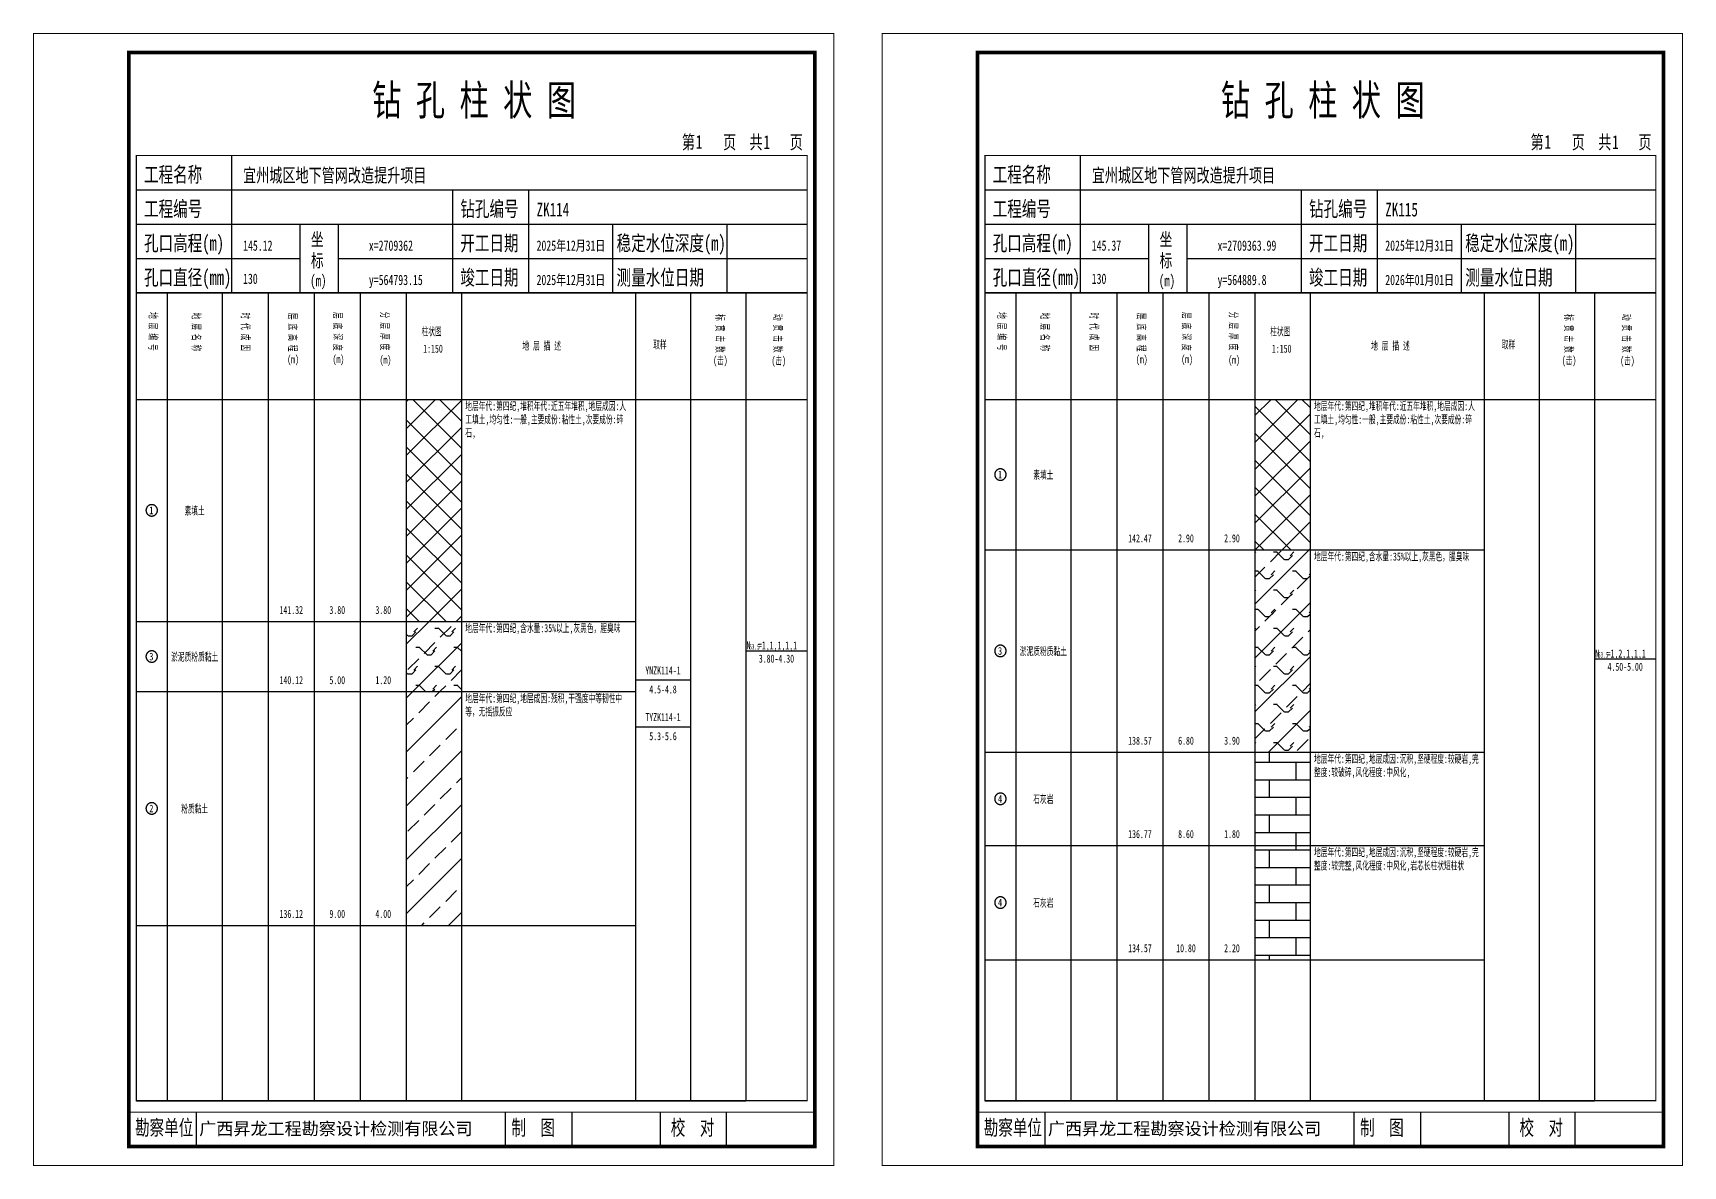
# Model space of a CAD drawing. Header units: millimetres. Extents: x 0 to 2711117, y 0 to 567555.
# Drawn here: x 30062.6 to 30495.5, y -0.1 to 297.1 of the extents above; entities that cross this region are included whole.
import ezdxf
from ezdxf.enums import TextEntityAlignment as Align

# ---------------------------------------------------------------- set-up
doc = ezdxf.new("R2010")
doc.units = ezdxf.units.MM
doc.layers.add('GICAD_POU_TEXTS', color=7, linetype='Continuous')
doc.layers.add('勘察点图例', color=7, linetype='Continuous')
doc.styles.add('HEAD_FONT', font='simfang.ttf', dxfattribs={"width": 0.6})
doc.styles.add('HEAD_FONT2', font='simfang.ttf', dxfattribs={"width": 0.6})
doc.styles.add('HT', font='simhei.ttf')
doc.styles.add('LZ_FONT', font='simfang.ttf', dxfattribs={"width": 0.7, "height": 8})
doc.styles.add('成果图图块', font='simfang.ttf', dxfattribs={"height": 2.5})
doc.styles.add('成果图表体', font='simfang.ttf', dxfattribs={"width": 0.6, "height": 2.1})
pattern_1 = [(45, (0, 0), (-3.5355339, 3.5355339), []), (135, (0, 0), (-3.5355339, -3.5355339), [])]
pattern_2 = [(45, (0, 0), (-7.0710678, 7.0710678), []), (45, (7.071, 0), (-7.0710678, 7.0710678), [4, -2]), (45, (-3, 0), (-4.999245, 4.999245), [1.41, -5.66]), (0, (-2, 1), (5, 5), [1, -9]), (315, (-1, 1), (9.999979, -2.12e-05), [2.828428, -4.24264]), (0, (1, -1), (5, 5), [1, -9]), (45, (2, -1), (-5.0000001, 5.0000001), [1.414214, -5.656854])]
pattern_3 = [(0, (0, 0), (0, 4.6), []), (90, (0, 0), (-7, 4.6), [4.6, -4.6])]

# ---------------------------------------------------------------- blocks, each defined once
blk = doc.blocks.new('ZK114')
for p, q in [((52, 229), (52, 265)), ((27, 256), (203, 256)), ((110, 229), (110, 256)), ((130, 229), (130, 256)), ((27, 247), (203, 247)), ((70, 229), (70, 247)), ((80, 229), (80, 247)), ((152, 229), (152, 247)), ((182, 229), (182, 247)), ((27, 238), (70, 238)), ((80, 238), (203, 238)), ((27, 229), (35.05, 229)), ((35.05, 229), (35.05, 17)), ((35.05, 229), (49.53, 229)), ((49.53, 229), (49.53, 17)), ((49.53, 229), (61.6, 229)), ((61.6, 229), (61.6, 17)), ((61.6, 229), (73.68, 229)), ((73.68, 229), (73.68, 17)), ((73.68, 229), (85.75, 229)), ((85.75, 229), (85.75, 17)), ((85.75, 229), (97.82, 229)), ((97.82, 229), (97.82, 17)), ((97.82, 229), (112.3, 229)), ((112.3, 229), (112.3, 17)), ((112.3, 229), (157.93, 229)), ((157.93, 229), (157.93, 17)), ((157.93, 229), (172.42, 229)), ((172.42, 229), (172.42, 17)), ((172.42, 229), (186.9, 229)), ((186.9, 229), (186.9, 17)), ((186.9, 229), (203, 229)), ((27, 201), (203, 201)), ((27, 17), (35.05, 17)), ((35.05, 17), (49.53, 17)), ((42.74, 4.95), (42.74, 13.95)), ((42.74, 4.95), (42.74, 13.95)), ((49.53, 17), (61.6, 17)), ((61.6, 17), (73.68, 17)), ((73.68, 17), (85.75, 17)), ((85.75, 17), (97.82, 17)), ((97.82, 17), (112.3, 17)), ((112.3, 17), (157.93, 17)), ((123.83, 4.95), (123.83, 13.95)), ((141.38, 4.95), (141.38, 13.95)), ((157.93, 17), (172.42, 17)), ((164.48, 4.95), (164.48, 13.95)), ((172.42, 17), (186.9, 17)), ((181.84, 4.95), (181.84, 13.95)), ((181.84, 4.95), (181.84, 13.95))]:
    blk.add_line(p, q)
for points, const_width in [([(0, 0), (210, 0), (210, 297), (0, 297)], 0.25), ([(25, 5), (205, 5), (205, 292), (25, 292)], 1), ([(27, 265), (203, 265), (203, 17), (27, 17)], 0.3)]:
    blk.add_lwpolyline(points, close=True, dxfattribs=dict(const_width=const_width))
at = {"const_width": 0.3}
for points in [[(27, 229), (203, 229)], [(25, 14), (205, 14)]]:
    blk.add_lwpolyline(points, dxfattribs=at)
at = {"style": 'LZ_FONT', "width": 0.7}
for s, height, p in [('钻 孔 柱 状 图', 8, (88.9, 275.54)), ('第', 3.6, (170.12, 266.7)), ('1', 3.6, (173.78, 266.75)), ('页', 3.6, (180.96, 266.7)), ('共', 3.6, (187.88, 266.7)), ('1', 3.6, (191.54, 266.7)), ('页', 3.6, (198.44, 266.7)), ('工程名称', 4, (29, 258)), ('宜州城区地下管网改造提升项目', 3.6, (55, 258)), ('工程编号', 4, (29, 249)), ('钻孔编号', 4, (112, 249)), ('ZK114', 3.6, (132, 249)), ('孔口高程(m)', 4, (29, 240)), ('145.12', 2.7, (55, 240)), ('坐', 3.5, (72.79, 241.24)), ('x=2709362', 2.7, (88, 240)), ('开工日期', 4, (112, 240)), ('2025年12月31日', 2.7, (132, 240)), ('稳定水位深度(m)', 4, (153, 240)), ('标', 3.5, (72.79, 235.7)), ('孔口直径(mm)', 4, (29, 231)), ('130', 2.7, (54.98, 231.31)), ('(m) ', 3, (72.59, 230.65)), ('竣工日期', 4, (112, 231)), ('2025年12月31日', 2.7, (132, 231)), ('测量水位日期', 4, (153, 231)), ('y=564793.15', 2.7, (88, 231)), ('勘察单位', 4, (26.65, 7.95)), ('制  图', 4, (125.4, 7.95)), ('校  对', 4, (167.22, 7.95))]:
    blk.add_text(s, height=height, dxfattribs=at).set_placement(p)
at = {"style": 'HT'}
blk.add_text('广西昇龙工程勘察设计检测有限公司', height=3.2865, dxfattribs=at).set_placement((43.48, 8.02))
at = {"char_height": 2.1, "width": 22.806, "attachment_point": 1, "rotation": 270, "style": 'HEAD_FONT'}
for s, insert in [('地 层 编 号', (32.46, 223.92)), ('地 层 名 称', (43.79, 223.76)), ('时 代 成 因', (56.67, 223.83)), ('层 底 高 程', (69.07, 223.71)), ('层 底 深 度', (80.9, 223.91)), ('分 层 厚 度', (93.26, 224.01)), ('标 贯 击 数', (181.21, 223.37)), ('动 贯 击 数', (196.38, 223.43))]:
    blk.add_mtext(s, dxfattribs=dict(at, insert=insert))
at = {"char_height": 2.1, "attachment_point": 1}
for s, insert, width, style in [('柱状图', (101.82, 219.87), 7.855, 'HEAD_FONT2'), ('取样', (162.58, 216.44), 7.855, 'HEAD_FONT2'), ('(m)', (66.58, 212.56), 4.7944, 'HEAD_FONT'), ('(m)', (78.47, 212.61), 4.7944, 'HEAD_FONT'), ('(m)', (90.81, 212.43), 4.7944, 'HEAD_FONT'), ('1:150', (102.26, 215.36), 6.9223, 'HEAD_FONT2'), ('地 层 描 述', (128.29, 216.11), 22.0781, 'HEAD_FONT2'), ('(击)', (178.33, 212.31), 7.855, 'HEAD_FONT2'), ('(击)', (193.64, 212.22), 7.855, 'HEAD_FONT2')]:
    blk.add_mtext(s, dxfattribs=dict(at, insert=insert, width=width, style=style))
blk = doc.blocks.new('ZK114_0')
at = {"color": 7}
blk.add_polyline3d([(-1.5, 0.02, 0), (-1.5, -0.06, 0), (-1.49, -0.13, 0), (-1.48, -0.2, 0), (-1.47, -0.28, 0), (-1.46, -0.35, 0), (-1.44, -0.42, 0), (-1.41, -0.49, 0), (-1.39, -0.56, 0), (-1.36, -0.63, 0), (-1.32, -0.69, 0), (-1.29, -0.76, 0), (-1.25, -0.82, 0), (-1.2, -0.88, 0), (-1.16, -0.94, 0), (-1.11, -0.99, 0), (-1.06, -1.04, 0), (-1.01, -1.1, 0), (-0.95, -1.14, 0), (-0.89, -1.19, 0), (-0.83, -1.23, 0), (-0.77, -1.27, 0), (-0.71, -1.31, 0), (-0.64, -1.34, 0), (-0.57, -1.37, 0), (-0.51, -1.4, 0), (-0.44, -1.42, 0), (-0.36, -1.44, 0), (-0.29, -1.46, 0), (-0.22, -1.47, 0), (-0.15, -1.48, 0), (-0.07, -1.48, 0), (0, -1.48, 0), (0.07, -1.48, 0), (0.15, -1.48, 0), (0.22, -1.47, 0), (0.29, -1.46, 0), (0.36, -1.44, 0), (0.44, -1.42, 0), (0.51, -1.4, 0), (0.57, -1.37, 0), (0.64, -1.34, 0), (0.71, -1.31, 0), (0.77, -1.27, 0), (0.83, -1.23, 0), (0.89, -1.19, 0), (0.95, -1.14, 0), (1.01, -1.1, 0), (1.06, -1.04, 0), (1.11, -0.99, 0), (1.16, -0.94, 0), (1.2, -0.88, 0), (1.25, -0.82, 0), (1.29, -0.76, 0), (1.32, -0.69, 0), (1.36, -0.63, 0), (1.39, -0.56, 0), (1.41, -0.49, 0), (1.44, -0.42, 0), (1.46, -0.35, 0), (1.47, -0.28, 0), (1.48, -0.2, 0), (1.49, -0.13, 0), (1.5, -0.06, 0), (1.5, 0.02, 0), (1.5, 0.09, 0), (1.49, 0.16, 0), (1.48, 0.24, 0), (1.47, 0.31, 0), (1.46, 0.38, 0), (1.44, 0.45, 0), (1.41, 0.52, 0), (1.39, 0.59, 0), (1.36, 0.66, 0), (1.32, 0.72, 0), (1.29, 0.79, 0), (1.25, 0.85, 0), (1.2, 0.91, 0), (1.16, 0.97, 0), (1.11, 1.02, 0), (1.06, 1.08, 0), (1.01, 1.13, 0), (0.95, 1.18, 0), (0.89, 1.22, 0), (0.83, 1.26, 0), (0.77, 1.3, 0), (0.71, 1.34, 0), (0.64, 1.37, 0), (0.57, 1.4, 0), (0.51, 1.43, 0), (0.44, 1.45, 0), (0.36, 1.47, 0), (0.29, 1.49, 0), (0.22, 1.5, 0), (0.15, 1.51, 0), (0.07, 1.51, 0), (0, 1.52, 0), (-0.07, 1.51, 0), (-0.15, 1.51, 0), (-0.22, 1.5, 0), (-0.29, 1.49, 0), (-0.36, 1.47, 0), (-0.44, 1.45, 0), (-0.51, 1.43, 0), (-0.57, 1.4, 0), (-0.64, 1.37, 0), (-0.71, 1.34, 0), (-0.77, 1.3, 0), (-0.83, 1.26, 0), (-0.89, 1.22, 0), (-0.95, 1.18, 0), (-1.01, 1.13, 0), (-1.06, 1.08, 0), (-1.11, 1.02, 0), (-1.16, 0.97, 0), (-1.2, 0.91, 0), (-1.25, 0.85, 0), (-1.29, 0.79, 0), (-1.32, 0.72, 0), (-1.36, 0.66, 0), (-1.39, 0.59, 0), (-1.41, 0.52, 0), (-1.44, 0.45, 0), (-1.46, 0.38, 0), (-1.47, 0.31, 0), (-1.48, 0.24, 0), (-1.49, 0.16, 0), (-1.5, 0.09, 0), (-1.5, 0.02, 0)], dxfattribs=at)
at = {"layer": 'GICAD_POU_TEXTS', "color": 7, "style": '成果图图块', "width": 0.7}
blk.add_text('1', height=2, dxfattribs=at).set_placement((-0.09, -0.99), align=Align.CENTER)
blk = doc.blocks.new('ZK114_1')
at = {"color": 7}
blk.add_polyline3d([(-1.5, 0.02, 0), (-1.5, -0.06, 0), (-1.49, -0.13, 0), (-1.48, -0.2, 0), (-1.47, -0.28, 0), (-1.46, -0.35, 0), (-1.44, -0.42, 0), (-1.41, -0.49, 0), (-1.39, -0.56, 0), (-1.36, -0.63, 0), (-1.32, -0.69, 0), (-1.29, -0.76, 0), (-1.25, -0.82, 0), (-1.2, -0.88, 0), (-1.16, -0.94, 0), (-1.11, -0.99, 0), (-1.06, -1.04, 0), (-1.01, -1.1, 0), (-0.95, -1.14, 0), (-0.89, -1.19, 0), (-0.83, -1.23, 0), (-0.77, -1.27, 0), (-0.71, -1.31, 0), (-0.64, -1.34, 0), (-0.57, -1.37, 0), (-0.51, -1.4, 0), (-0.44, -1.42, 0), (-0.36, -1.44, 0), (-0.29, -1.46, 0), (-0.22, -1.47, 0), (-0.15, -1.48, 0), (-0.07, -1.48, 0), (0, -1.48, 0), (0.07, -1.48, 0), (0.15, -1.48, 0), (0.22, -1.47, 0), (0.29, -1.46, 0), (0.36, -1.44, 0), (0.44, -1.42, 0), (0.51, -1.4, 0), (0.57, -1.37, 0), (0.64, -1.34, 0), (0.71, -1.31, 0), (0.77, -1.27, 0), (0.83, -1.23, 0), (0.89, -1.19, 0), (0.95, -1.14, 0), (1.01, -1.1, 0), (1.06, -1.04, 0), (1.11, -0.99, 0), (1.16, -0.94, 0), (1.2, -0.88, 0), (1.25, -0.82, 0), (1.29, -0.76, 0), (1.32, -0.69, 0), (1.36, -0.63, 0), (1.39, -0.56, 0), (1.41, -0.49, 0), (1.44, -0.42, 0), (1.46, -0.35, 0), (1.47, -0.28, 0), (1.48, -0.2, 0), (1.49, -0.13, 0), (1.5, -0.06, 0), (1.5, 0.02, 0), (1.5, 0.09, 0), (1.49, 0.16, 0), (1.48, 0.24, 0), (1.47, 0.31, 0), (1.46, 0.38, 0), (1.44, 0.45, 0), (1.41, 0.52, 0), (1.39, 0.59, 0), (1.36, 0.66, 0), (1.32, 0.72, 0), (1.29, 0.79, 0), (1.25, 0.85, 0), (1.2, 0.91, 0), (1.16, 0.97, 0), (1.11, 1.02, 0), (1.06, 1.08, 0), (1.01, 1.13, 0), (0.95, 1.18, 0), (0.89, 1.22, 0), (0.83, 1.26, 0), (0.77, 1.3, 0), (0.71, 1.34, 0), (0.64, 1.37, 0), (0.57, 1.4, 0), (0.51, 1.43, 0), (0.44, 1.45, 0), (0.36, 1.47, 0), (0.29, 1.49, 0), (0.22, 1.5, 0), (0.15, 1.51, 0), (0.07, 1.51, 0), (0, 1.52, 0), (-0.07, 1.51, 0), (-0.15, 1.51, 0), (-0.22, 1.5, 0), (-0.29, 1.49, 0), (-0.36, 1.47, 0), (-0.44, 1.45, 0), (-0.51, 1.43, 0), (-0.57, 1.4, 0), (-0.64, 1.37, 0), (-0.71, 1.34, 0), (-0.77, 1.3, 0), (-0.83, 1.26, 0), (-0.89, 1.22, 0), (-0.95, 1.18, 0), (-1.01, 1.13, 0), (-1.06, 1.08, 0), (-1.11, 1.02, 0), (-1.16, 0.97, 0), (-1.2, 0.91, 0), (-1.25, 0.85, 0), (-1.29, 0.79, 0), (-1.32, 0.72, 0), (-1.36, 0.66, 0), (-1.39, 0.59, 0), (-1.41, 0.52, 0), (-1.44, 0.45, 0), (-1.46, 0.38, 0), (-1.47, 0.31, 0), (-1.48, 0.24, 0), (-1.49, 0.16, 0), (-1.5, 0.09, 0), (-1.5, 0.02, 0)], dxfattribs=at)
at = {"layer": 'GICAD_POU_TEXTS', "color": 7, "style": '成果图图块', "width": 0.7}
blk.add_text('3', height=2, dxfattribs=at).set_placement((-0.09, -0.99), align=Align.CENTER)
blk = doc.blocks.new('ZK114_2')
at = {"color": 7}
blk.add_polyline3d([(-1.5, 0.02, 0), (-1.5, -0.06, 0), (-1.49, -0.13, 0), (-1.48, -0.2, 0), (-1.47, -0.28, 0), (-1.46, -0.35, 0), (-1.44, -0.42, 0), (-1.41, -0.49, 0), (-1.39, -0.56, 0), (-1.36, -0.63, 0), (-1.32, -0.69, 0), (-1.29, -0.76, 0), (-1.25, -0.82, 0), (-1.2, -0.88, 0), (-1.16, -0.94, 0), (-1.11, -0.99, 0), (-1.06, -1.04, 0), (-1.01, -1.1, 0), (-0.95, -1.14, 0), (-0.89, -1.19, 0), (-0.83, -1.23, 0), (-0.77, -1.27, 0), (-0.71, -1.31, 0), (-0.64, -1.34, 0), (-0.57, -1.37, 0), (-0.51, -1.4, 0), (-0.44, -1.42, 0), (-0.36, -1.44, 0), (-0.29, -1.46, 0), (-0.22, -1.47, 0), (-0.15, -1.48, 0), (-0.07, -1.48, 0), (0, -1.48, 0), (0.07, -1.48, 0), (0.15, -1.48, 0), (0.22, -1.47, 0), (0.29, -1.46, 0), (0.36, -1.44, 0), (0.44, -1.42, 0), (0.51, -1.4, 0), (0.57, -1.37, 0), (0.64, -1.34, 0), (0.71, -1.31, 0), (0.77, -1.27, 0), (0.83, -1.23, 0), (0.89, -1.19, 0), (0.95, -1.14, 0), (1.01, -1.1, 0), (1.06, -1.04, 0), (1.11, -0.99, 0), (1.16, -0.94, 0), (1.2, -0.88, 0), (1.25, -0.82, 0), (1.29, -0.76, 0), (1.32, -0.69, 0), (1.36, -0.63, 0), (1.39, -0.56, 0), (1.41, -0.49, 0), (1.44, -0.42, 0), (1.46, -0.35, 0), (1.47, -0.28, 0), (1.48, -0.2, 0), (1.49, -0.13, 0), (1.5, -0.06, 0), (1.5, 0.02, 0), (1.5, 0.09, 0), (1.49, 0.16, 0), (1.48, 0.24, 0), (1.47, 0.31, 0), (1.46, 0.38, 0), (1.44, 0.45, 0), (1.41, 0.52, 0), (1.39, 0.59, 0), (1.36, 0.66, 0), (1.32, 0.72, 0), (1.29, 0.79, 0), (1.25, 0.85, 0), (1.2, 0.91, 0), (1.16, 0.97, 0), (1.11, 1.02, 0), (1.06, 1.08, 0), (1.01, 1.13, 0), (0.95, 1.18, 0), (0.89, 1.22, 0), (0.83, 1.26, 0), (0.77, 1.3, 0), (0.71, 1.34, 0), (0.64, 1.37, 0), (0.57, 1.4, 0), (0.51, 1.43, 0), (0.44, 1.45, 0), (0.36, 1.47, 0), (0.29, 1.49, 0), (0.22, 1.5, 0), (0.15, 1.51, 0), (0.07, 1.51, 0), (0, 1.52, 0), (-0.07, 1.51, 0), (-0.15, 1.51, 0), (-0.22, 1.5, 0), (-0.29, 1.49, 0), (-0.36, 1.47, 0), (-0.44, 1.45, 0), (-0.51, 1.43, 0), (-0.57, 1.4, 0), (-0.64, 1.37, 0), (-0.71, 1.34, 0), (-0.77, 1.3, 0), (-0.83, 1.26, 0), (-0.89, 1.22, 0), (-0.95, 1.18, 0), (-1.01, 1.13, 0), (-1.06, 1.08, 0), (-1.11, 1.02, 0), (-1.16, 0.97, 0), (-1.2, 0.91, 0), (-1.25, 0.85, 0), (-1.29, 0.79, 0), (-1.32, 0.72, 0), (-1.36, 0.66, 0), (-1.39, 0.59, 0), (-1.41, 0.52, 0), (-1.44, 0.45, 0), (-1.46, 0.38, 0), (-1.47, 0.31, 0), (-1.48, 0.24, 0), (-1.49, 0.16, 0), (-1.5, 0.09, 0), (-1.5, 0.02, 0)], dxfattribs=at)
at = {"layer": 'GICAD_POU_TEXTS', "color": 7, "style": '成果图图块', "width": 0.7}
blk.add_text('2', height=2, dxfattribs=at).set_placement((-0.09, -0.99), align=Align.CENTER)
blk = doc.blocks.new('ZK115')
for p, q in [((52, 229), (52, 265)), ((27, 256), (203, 256)), ((110, 229), (110, 256)), ((130, 229), (130, 256)), ((27, 247), (203, 247)), ((70, 229), (70, 247)), ((80, 229), (80, 247)), ((152, 229), (152, 247)), ((182, 229), (182, 247)), ((27, 238), (70, 238)), ((80, 238), (203, 238)), ((27, 229), (35.05, 229)), ((35.05, 229), (35.05, 17)), ((35.05, 229), (49.53, 229)), ((49.53, 229), (49.53, 17)), ((49.53, 229), (61.6, 229)), ((61.6, 229), (61.6, 17)), ((61.6, 229), (73.68, 229)), ((73.68, 229), (73.68, 17)), ((73.68, 229), (85.75, 229)), ((85.75, 229), (85.75, 17)), ((85.75, 229), (97.82, 229)), ((97.82, 229), (97.82, 17)), ((97.82, 229), (112.3, 229)), ((112.3, 229), (112.3, 17)), ((112.3, 229), (157.93, 229)), ((157.93, 229), (157.93, 17)), ((157.93, 229), (172.42, 229)), ((172.42, 229), (172.42, 17)), ((172.42, 229), (186.9, 229)), ((186.9, 229), (186.9, 17)), ((186.9, 229), (203, 229)), ((27, 201), (203, 201)), ((27, 17), (35.05, 17)), ((35.05, 17), (49.53, 17)), ((42.74, 4.95), (42.74, 13.95)), ((42.74, 4.95), (42.74, 13.95)), ((49.53, 17), (61.6, 17)), ((61.6, 17), (73.68, 17)), ((73.68, 17), (85.75, 17)), ((85.75, 17), (97.82, 17)), ((97.82, 17), (112.3, 17)), ((112.3, 17), (157.93, 17)), ((123.83, 4.95), (123.83, 13.95)), ((141.38, 4.95), (141.38, 13.95)), ((157.93, 17), (172.42, 17)), ((164.48, 4.95), (164.48, 13.95)), ((172.42, 17), (186.9, 17)), ((181.84, 4.95), (181.84, 13.95)), ((181.84, 4.95), (181.84, 13.95))]:
    blk.add_line(p, q)
for points, const_width in [([(0, 0), (210, 0), (210, 297), (0, 297)], 0.25), ([(25, 5), (205, 5), (205, 292), (25, 292)], 1), ([(27, 265), (203, 265), (203, 17), (27, 17)], 0.3)]:
    blk.add_lwpolyline(points, close=True, dxfattribs=dict(const_width=const_width))
at = {"const_width": 0.3}
for points in [[(27, 229), (203, 229)], [(25, 14), (205, 14)]]:
    blk.add_lwpolyline(points, dxfattribs=at)
at = {"style": 'LZ_FONT', "width": 0.7}
for s, height, p in [('钻 孔 柱 状 图', 8, (88.9, 275.54)), ('第', 3.6, (170.12, 266.7)), ('1', 3.6, (173.78, 266.75)), ('页', 3.6, (180.96, 266.7)), ('共', 3.6, (187.88, 266.7)), ('1', 3.6, (191.54, 266.7)), ('页', 3.6, (198.44, 266.7)), ('工程名称', 4, (29, 258)), ('宜州城区地下管网改造提升项目', 3.6, (55, 258)), ('工程编号', 4, (29, 249)), ('钻孔编号', 4, (112, 249)), ('ZK115', 3.6, (132, 249)), ('孔口高程(m)', 4, (29, 240)), ('145.37', 2.7, (55, 240)), ('坐', 3.5, (72.79, 241.24)), ('x=2709363.99', 2.7, (88, 240)), ('开工日期', 4, (112, 240)), ('2025年12月31日', 2.7, (132, 240)), ('稳定水位深度(m)', 4, (153, 240)), ('标', 3.5, (72.79, 235.7)), ('孔口直径(mm)', 4, (29, 231)), ('130', 2.7, (54.98, 231.31)), ('(m) ', 3, (72.59, 230.65)), ('竣工日期', 4, (112, 231)), ('2026年01月01日', 2.7, (132, 231)), ('测量水位日期', 4, (153, 231)), ('y=564889.8', 2.7, (88, 231)), ('勘察单位', 4, (26.65, 7.95)), ('制  图', 4, (125.4, 7.95)), ('校  对', 4, (167.22, 7.95))]:
    blk.add_text(s, height=height, dxfattribs=at).set_placement(p)
at = {"style": 'HT'}
blk.add_text('广西昇龙工程勘察设计检测有限公司', height=3.2865, dxfattribs=at).set_placement((43.48, 8.02))
at = {"char_height": 2.1, "width": 22.806, "attachment_point": 1, "rotation": 270, "style": 'HEAD_FONT'}
for s, insert in [('地 层 编 号', (32.46, 223.92)), ('地 层 名 称', (43.79, 223.76)), ('时 代 成 因', (56.67, 223.83)), ('层 底 高 程', (69.07, 223.71)), ('层 底 深 度', (80.9, 223.91)), ('分 层 厚 度', (93.26, 224.01)), ('标 贯 击 数', (181.21, 223.37)), ('动 贯 击 数', (196.38, 223.43))]:
    blk.add_mtext(s, dxfattribs=dict(at, insert=insert))
at = {"char_height": 2.1, "attachment_point": 1}
for s, insert, width, style in [('柱状图', (101.82, 219.87), 7.855, 'HEAD_FONT2'), ('取样', (162.58, 216.44), 7.855, 'HEAD_FONT2'), ('(m)', (66.58, 212.56), 4.7944, 'HEAD_FONT'), ('(m)', (78.47, 212.61), 4.7944, 'HEAD_FONT'), ('(m)', (90.81, 212.43), 4.7944, 'HEAD_FONT'), ('1:150', (102.26, 215.36), 6.9223, 'HEAD_FONT2'), ('地 层 描 述', (128.29, 216.11), 22.0781, 'HEAD_FONT2'), ('(击)', (178.33, 212.31), 7.855, 'HEAD_FONT2'), ('(击)', (193.64, 212.22), 7.855, 'HEAD_FONT2')]:
    blk.add_mtext(s, dxfattribs=dict(at, insert=insert, width=width, style=style))
blk = doc.blocks.new('ZK115_0')
at = {"color": 7}
blk.add_polyline3d([(-1.5, 0.02, 0), (-1.5, -0.06, 0), (-1.49, -0.13, 0), (-1.48, -0.2, 0), (-1.47, -0.28, 0), (-1.46, -0.35, 0), (-1.44, -0.42, 0), (-1.41, -0.49, 0), (-1.39, -0.56, 0), (-1.36, -0.63, 0), (-1.32, -0.69, 0), (-1.29, -0.76, 0), (-1.25, -0.82, 0), (-1.2, -0.88, 0), (-1.16, -0.94, 0), (-1.11, -0.99, 0), (-1.06, -1.04, 0), (-1.01, -1.1, 0), (-0.95, -1.14, 0), (-0.89, -1.19, 0), (-0.83, -1.23, 0), (-0.77, -1.27, 0), (-0.71, -1.31, 0), (-0.64, -1.34, 0), (-0.57, -1.37, 0), (-0.51, -1.4, 0), (-0.44, -1.42, 0), (-0.36, -1.44, 0), (-0.29, -1.46, 0), (-0.22, -1.47, 0), (-0.15, -1.48, 0), (-0.07, -1.48, 0), (0, -1.48, 0), (0.07, -1.48, 0), (0.15, -1.48, 0), (0.22, -1.47, 0), (0.29, -1.46, 0), (0.36, -1.44, 0), (0.44, -1.42, 0), (0.51, -1.4, 0), (0.57, -1.37, 0), (0.64, -1.34, 0), (0.71, -1.31, 0), (0.77, -1.27, 0), (0.83, -1.23, 0), (0.89, -1.19, 0), (0.95, -1.14, 0), (1.01, -1.1, 0), (1.06, -1.04, 0), (1.11, -0.99, 0), (1.16, -0.94, 0), (1.2, -0.88, 0), (1.25, -0.82, 0), (1.29, -0.76, 0), (1.32, -0.69, 0), (1.36, -0.63, 0), (1.39, -0.56, 0), (1.41, -0.49, 0), (1.44, -0.42, 0), (1.46, -0.35, 0), (1.47, -0.28, 0), (1.48, -0.2, 0), (1.49, -0.13, 0), (1.5, -0.06, 0), (1.5, 0.02, 0), (1.5, 0.09, 0), (1.49, 0.16, 0), (1.48, 0.24, 0), (1.47, 0.31, 0), (1.46, 0.38, 0), (1.44, 0.45, 0), (1.41, 0.52, 0), (1.39, 0.59, 0), (1.36, 0.66, 0), (1.32, 0.72, 0), (1.29, 0.79, 0), (1.25, 0.85, 0), (1.2, 0.91, 0), (1.16, 0.97, 0), (1.11, 1.02, 0), (1.06, 1.08, 0), (1.01, 1.13, 0), (0.95, 1.18, 0), (0.89, 1.22, 0), (0.83, 1.26, 0), (0.77, 1.3, 0), (0.71, 1.34, 0), (0.64, 1.37, 0), (0.57, 1.4, 0), (0.51, 1.43, 0), (0.44, 1.45, 0), (0.36, 1.47, 0), (0.29, 1.49, 0), (0.22, 1.5, 0), (0.15, 1.51, 0), (0.07, 1.51, 0), (0, 1.52, 0), (-0.07, 1.51, 0), (-0.15, 1.51, 0), (-0.22, 1.5, 0), (-0.29, 1.49, 0), (-0.36, 1.47, 0), (-0.44, 1.45, 0), (-0.51, 1.43, 0), (-0.57, 1.4, 0), (-0.64, 1.37, 0), (-0.71, 1.34, 0), (-0.77, 1.3, 0), (-0.83, 1.26, 0), (-0.89, 1.22, 0), (-0.95, 1.18, 0), (-1.01, 1.13, 0), (-1.06, 1.08, 0), (-1.11, 1.02, 0), (-1.16, 0.97, 0), (-1.2, 0.91, 0), (-1.25, 0.85, 0), (-1.29, 0.79, 0), (-1.32, 0.72, 0), (-1.36, 0.66, 0), (-1.39, 0.59, 0), (-1.41, 0.52, 0), (-1.44, 0.45, 0), (-1.46, 0.38, 0), (-1.47, 0.31, 0), (-1.48, 0.24, 0), (-1.49, 0.16, 0), (-1.5, 0.09, 0), (-1.5, 0.02, 0)], dxfattribs=at)
at = {"layer": 'GICAD_POU_TEXTS', "color": 7, "style": '成果图图块', "width": 0.7}
blk.add_text('1', height=2, dxfattribs=at).set_placement((-0.09, -0.99), align=Align.CENTER)
blk = doc.blocks.new('ZK115_1')
at = {"color": 7}
blk.add_polyline3d([(-1.5, 0.02, 0), (-1.5, -0.06, 0), (-1.49, -0.13, 0), (-1.48, -0.2, 0), (-1.47, -0.28, 0), (-1.46, -0.35, 0), (-1.44, -0.42, 0), (-1.41, -0.49, 0), (-1.39, -0.56, 0), (-1.36, -0.63, 0), (-1.32, -0.69, 0), (-1.29, -0.76, 0), (-1.25, -0.82, 0), (-1.2, -0.88, 0), (-1.16, -0.94, 0), (-1.11, -0.99, 0), (-1.06, -1.04, 0), (-1.01, -1.1, 0), (-0.95, -1.14, 0), (-0.89, -1.19, 0), (-0.83, -1.23, 0), (-0.77, -1.27, 0), (-0.71, -1.31, 0), (-0.64, -1.34, 0), (-0.57, -1.37, 0), (-0.51, -1.4, 0), (-0.44, -1.42, 0), (-0.36, -1.44, 0), (-0.29, -1.46, 0), (-0.22, -1.47, 0), (-0.15, -1.48, 0), (-0.07, -1.48, 0), (0, -1.48, 0), (0.07, -1.48, 0), (0.15, -1.48, 0), (0.22, -1.47, 0), (0.29, -1.46, 0), (0.36, -1.44, 0), (0.44, -1.42, 0), (0.51, -1.4, 0), (0.57, -1.37, 0), (0.64, -1.34, 0), (0.71, -1.31, 0), (0.77, -1.27, 0), (0.83, -1.23, 0), (0.89, -1.19, 0), (0.95, -1.14, 0), (1.01, -1.1, 0), (1.06, -1.04, 0), (1.11, -0.99, 0), (1.16, -0.94, 0), (1.2, -0.88, 0), (1.25, -0.82, 0), (1.29, -0.76, 0), (1.32, -0.69, 0), (1.36, -0.63, 0), (1.39, -0.56, 0), (1.41, -0.49, 0), (1.44, -0.42, 0), (1.46, -0.35, 0), (1.47, -0.28, 0), (1.48, -0.2, 0), (1.49, -0.13, 0), (1.5, -0.06, 0), (1.5, 0.02, 0), (1.5, 0.09, 0), (1.49, 0.16, 0), (1.48, 0.24, 0), (1.47, 0.31, 0), (1.46, 0.38, 0), (1.44, 0.45, 0), (1.41, 0.52, 0), (1.39, 0.59, 0), (1.36, 0.66, 0), (1.32, 0.72, 0), (1.29, 0.79, 0), (1.25, 0.85, 0), (1.2, 0.91, 0), (1.16, 0.97, 0), (1.11, 1.02, 0), (1.06, 1.08, 0), (1.01, 1.13, 0), (0.95, 1.18, 0), (0.89, 1.22, 0), (0.83, 1.26, 0), (0.77, 1.3, 0), (0.71, 1.34, 0), (0.64, 1.37, 0), (0.57, 1.4, 0), (0.51, 1.43, 0), (0.44, 1.45, 0), (0.36, 1.47, 0), (0.29, 1.49, 0), (0.22, 1.5, 0), (0.15, 1.51, 0), (0.07, 1.51, 0), (0, 1.52, 0), (-0.07, 1.51, 0), (-0.15, 1.51, 0), (-0.22, 1.5, 0), (-0.29, 1.49, 0), (-0.36, 1.47, 0), (-0.44, 1.45, 0), (-0.51, 1.43, 0), (-0.57, 1.4, 0), (-0.64, 1.37, 0), (-0.71, 1.34, 0), (-0.77, 1.3, 0), (-0.83, 1.26, 0), (-0.89, 1.22, 0), (-0.95, 1.18, 0), (-1.01, 1.13, 0), (-1.06, 1.08, 0), (-1.11, 1.02, 0), (-1.16, 0.97, 0), (-1.2, 0.91, 0), (-1.25, 0.85, 0), (-1.29, 0.79, 0), (-1.32, 0.72, 0), (-1.36, 0.66, 0), (-1.39, 0.59, 0), (-1.41, 0.52, 0), (-1.44, 0.45, 0), (-1.46, 0.38, 0), (-1.47, 0.31, 0), (-1.48, 0.24, 0), (-1.49, 0.16, 0), (-1.5, 0.09, 0), (-1.5, 0.02, 0)], dxfattribs=at)
at = {"layer": 'GICAD_POU_TEXTS', "color": 7, "style": '成果图图块', "width": 0.7}
blk.add_text('3', height=2, dxfattribs=at).set_placement((-0.09, -0.99), align=Align.CENTER)
blk = doc.blocks.new('ZK115_2')
at = {"color": 7}
blk.add_polyline3d([(-1.5, 0.02, 0), (-1.5, -0.06, 0), (-1.49, -0.13, 0), (-1.48, -0.2, 0), (-1.47, -0.28, 0), (-1.46, -0.35, 0), (-1.44, -0.42, 0), (-1.41, -0.49, 0), (-1.39, -0.56, 0), (-1.36, -0.63, 0), (-1.32, -0.69, 0), (-1.29, -0.76, 0), (-1.25, -0.82, 0), (-1.2, -0.88, 0), (-1.16, -0.94, 0), (-1.11, -0.99, 0), (-1.06, -1.04, 0), (-1.01, -1.1, 0), (-0.95, -1.14, 0), (-0.89, -1.19, 0), (-0.83, -1.23, 0), (-0.77, -1.27, 0), (-0.71, -1.31, 0), (-0.64, -1.34, 0), (-0.57, -1.37, 0), (-0.51, -1.4, 0), (-0.44, -1.42, 0), (-0.36, -1.44, 0), (-0.29, -1.46, 0), (-0.22, -1.47, 0), (-0.15, -1.48, 0), (-0.07, -1.48, 0), (0, -1.48, 0), (0.07, -1.48, 0), (0.15, -1.48, 0), (0.22, -1.47, 0), (0.29, -1.46, 0), (0.36, -1.44, 0), (0.44, -1.42, 0), (0.51, -1.4, 0), (0.57, -1.37, 0), (0.64, -1.34, 0), (0.71, -1.31, 0), (0.77, -1.27, 0), (0.83, -1.23, 0), (0.89, -1.19, 0), (0.95, -1.14, 0), (1.01, -1.1, 0), (1.06, -1.04, 0), (1.11, -0.99, 0), (1.16, -0.94, 0), (1.2, -0.88, 0), (1.25, -0.82, 0), (1.29, -0.76, 0), (1.32, -0.69, 0), (1.36, -0.63, 0), (1.39, -0.56, 0), (1.41, -0.49, 0), (1.44, -0.42, 0), (1.46, -0.35, 0), (1.47, -0.28, 0), (1.48, -0.2, 0), (1.49, -0.13, 0), (1.5, -0.06, 0), (1.5, 0.02, 0), (1.5, 0.09, 0), (1.49, 0.16, 0), (1.48, 0.24, 0), (1.47, 0.31, 0), (1.46, 0.38, 0), (1.44, 0.45, 0), (1.41, 0.52, 0), (1.39, 0.59, 0), (1.36, 0.66, 0), (1.32, 0.72, 0), (1.29, 0.79, 0), (1.25, 0.85, 0), (1.2, 0.91, 0), (1.16, 0.97, 0), (1.11, 1.02, 0), (1.06, 1.08, 0), (1.01, 1.13, 0), (0.95, 1.18, 0), (0.89, 1.22, 0), (0.83, 1.26, 0), (0.77, 1.3, 0), (0.71, 1.34, 0), (0.64, 1.37, 0), (0.57, 1.4, 0), (0.51, 1.43, 0), (0.44, 1.45, 0), (0.36, 1.47, 0), (0.29, 1.49, 0), (0.22, 1.5, 0), (0.15, 1.51, 0), (0.07, 1.51, 0), (0, 1.52, 0), (-0.07, 1.51, 0), (-0.15, 1.51, 0), (-0.22, 1.5, 0), (-0.29, 1.49, 0), (-0.36, 1.47, 0), (-0.44, 1.45, 0), (-0.51, 1.43, 0), (-0.57, 1.4, 0), (-0.64, 1.37, 0), (-0.71, 1.34, 0), (-0.77, 1.3, 0), (-0.83, 1.26, 0), (-0.89, 1.22, 0), (-0.95, 1.18, 0), (-1.01, 1.13, 0), (-1.06, 1.08, 0), (-1.11, 1.02, 0), (-1.16, 0.97, 0), (-1.2, 0.91, 0), (-1.25, 0.85, 0), (-1.29, 0.79, 0), (-1.32, 0.72, 0), (-1.36, 0.66, 0), (-1.39, 0.59, 0), (-1.41, 0.52, 0), (-1.44, 0.45, 0), (-1.46, 0.38, 0), (-1.47, 0.31, 0), (-1.48, 0.24, 0), (-1.49, 0.16, 0), (-1.5, 0.09, 0), (-1.5, 0.02, 0)], dxfattribs=at)
at = {"layer": 'GICAD_POU_TEXTS', "color": 7, "style": '成果图图块', "width": 0.7}
blk.add_text('4', height=2, dxfattribs=at).set_placement((-0.09, -0.99), align=Align.CENTER)
blk = doc.blocks.new('ZK115_3')
at = {"color": 7}
blk.add_polyline3d([(-1.5, 0.02, 0), (-1.5, -0.06, 0), (-1.49, -0.13, 0), (-1.48, -0.2, 0), (-1.47, -0.28, 0), (-1.46, -0.35, 0), (-1.44, -0.42, 0), (-1.41, -0.49, 0), (-1.39, -0.56, 0), (-1.36, -0.63, 0), (-1.32, -0.69, 0), (-1.29, -0.76, 0), (-1.25, -0.82, 0), (-1.2, -0.88, 0), (-1.16, -0.94, 0), (-1.11, -0.99, 0), (-1.06, -1.04, 0), (-1.01, -1.1, 0), (-0.95, -1.14, 0), (-0.89, -1.19, 0), (-0.83, -1.23, 0), (-0.77, -1.27, 0), (-0.71, -1.31, 0), (-0.64, -1.34, 0), (-0.57, -1.37, 0), (-0.51, -1.4, 0), (-0.44, -1.42, 0), (-0.36, -1.44, 0), (-0.29, -1.46, 0), (-0.22, -1.47, 0), (-0.15, -1.48, 0), (-0.07, -1.48, 0), (0, -1.48, 0), (0.07, -1.48, 0), (0.15, -1.48, 0), (0.22, -1.47, 0), (0.29, -1.46, 0), (0.36, -1.44, 0), (0.44, -1.42, 0), (0.51, -1.4, 0), (0.57, -1.37, 0), (0.64, -1.34, 0), (0.71, -1.31, 0), (0.77, -1.27, 0), (0.83, -1.23, 0), (0.89, -1.19, 0), (0.95, -1.14, 0), (1.01, -1.1, 0), (1.06, -1.04, 0), (1.11, -0.99, 0), (1.16, -0.94, 0), (1.2, -0.88, 0), (1.25, -0.82, 0), (1.29, -0.76, 0), (1.32, -0.69, 0), (1.36, -0.63, 0), (1.39, -0.56, 0), (1.41, -0.49, 0), (1.44, -0.42, 0), (1.46, -0.35, 0), (1.47, -0.28, 0), (1.48, -0.2, 0), (1.49, -0.13, 0), (1.5, -0.06, 0), (1.5, 0.02, 0), (1.5, 0.09, 0), (1.49, 0.16, 0), (1.48, 0.24, 0), (1.47, 0.31, 0), (1.46, 0.38, 0), (1.44, 0.45, 0), (1.41, 0.52, 0), (1.39, 0.59, 0), (1.36, 0.66, 0), (1.32, 0.72, 0), (1.29, 0.79, 0), (1.25, 0.85, 0), (1.2, 0.91, 0), (1.16, 0.97, 0), (1.11, 1.02, 0), (1.06, 1.08, 0), (1.01, 1.13, 0), (0.95, 1.18, 0), (0.89, 1.22, 0), (0.83, 1.26, 0), (0.77, 1.3, 0), (0.71, 1.34, 0), (0.64, 1.37, 0), (0.57, 1.4, 0), (0.51, 1.43, 0), (0.44, 1.45, 0), (0.36, 1.47, 0), (0.29, 1.49, 0), (0.22, 1.5, 0), (0.15, 1.51, 0), (0.07, 1.51, 0), (0, 1.52, 0), (-0.07, 1.51, 0), (-0.15, 1.51, 0), (-0.22, 1.5, 0), (-0.29, 1.49, 0), (-0.36, 1.47, 0), (-0.44, 1.45, 0), (-0.51, 1.43, 0), (-0.57, 1.4, 0), (-0.64, 1.37, 0), (-0.71, 1.34, 0), (-0.77, 1.3, 0), (-0.83, 1.26, 0), (-0.89, 1.22, 0), (-0.95, 1.18, 0), (-1.01, 1.13, 0), (-1.06, 1.08, 0), (-1.11, 1.02, 0), (-1.16, 0.97, 0), (-1.2, 0.91, 0), (-1.25, 0.85, 0), (-1.29, 0.79, 0), (-1.32, 0.72, 0), (-1.36, 0.66, 0), (-1.39, 0.59, 0), (-1.41, 0.52, 0), (-1.44, 0.45, 0), (-1.46, 0.38, 0), (-1.47, 0.31, 0), (-1.48, 0.24, 0), (-1.49, 0.16, 0), (-1.5, 0.09, 0), (-1.5, 0.02, 0)], dxfattribs=at)
at = {"layer": 'GICAD_POU_TEXTS', "color": 7, "style": '成果图图块', "width": 0.7}
blk.add_text('4', height=2, dxfattribs=at).set_placement((-0.09, -0.99), align=Align.CENTER)

msp = doc.modelspace()

# ---------------------------------------------------------------- hatches: boundary and pattern name
at = {"layer": '勘察点图例'}
h = msp.add_hatch(dxfattribs=at)
h.set_pattern_fill('GKSTT', color=256, scale=0.5, style=0, pattern_type=2)
h.set_pattern_definition(pattern_1)
h.paths.add_polyline_path([(30160.5, 142.73), (30174.98, 142.73), (30174.98, 201), (30160.5, 201)])
h = msp.add_hatch(dxfattribs=at)
h.set_pattern_fill('GKSTT', color=256, scale=0.5, style=0, pattern_type=2)
h.set_pattern_definition(pattern_1)
h.paths.add_polyline_path([(30383.18, 161.53), (30397.67, 161.53), (30397.67, 201), (30383.18, 201)])
h = msp.add_hatch(dxfattribs=at)
h.set_pattern_fill('GKYNZFZN', color=256, scale=0.5, style=0, pattern_type=2)
h.set_pattern_definition(pattern_2)
h.paths.add_polyline_path([(30383.18, 108.44), (30397.67, 108.44), (30397.67, 161.53), (30383.18, 161.53)])
h = msp.add_hatch(dxfattribs=at)
h.set_pattern_fill('GKYNZFZN', color=256, scale=0.5, style=0, pattern_type=2)
h.set_pattern_definition(pattern_2)
h.paths.add_polyline_path([(30160.5, 124.33), (30174.98, 124.33), (30174.98, 142.73), (30160.5, 142.73)])
h = msp.add_hatch(dxfattribs=at)
h.set_pattern_fill('GKFZNT', color=256, scale=0.5, style=0, pattern_type=2)
h.set_pattern_definition([(45, (0, 0), (-7.0710678, 7.0710678), []), (45, (7.071, 0), (-7.0710678, 7.0710678), [4, -2])])
h.paths.add_polyline_path([(30160.5, 63), (30174.98, 63), (30174.98, 124.33), (30160.5, 124.33)])
h = msp.add_hatch(dxfattribs=at)
h.set_pattern_fill('GKSHY', color=256, scale=0.5, style=0, pattern_type=2)
h.set_pattern_definition(pattern_3)
h.paths.add_polyline_path([(30383.18, 83.94), (30397.67, 83.94), (30397.67, 108.44), (30383.18, 108.44)])
h = msp.add_hatch(dxfattribs=at)
h.set_pattern_fill('GKSHY', color=256, scale=0.5, style=0, pattern_type=2)
h.set_pattern_definition(pattern_3)
h.paths.add_polyline_path([(30383.18, 54), (30397.67, 54), (30397.67, 83.94), (30383.18, 83.94)])

# ---------------------------------------------------------------- linework, layer by layer
for p, q in [((30312.36, 161.53), (30397.67, 161.53)), ((30397.67, 161.53), (30443.3, 161.53)), ((30089.68, 142.73), (30174.98, 142.73)), ((30174.98, 142.73), (30220.61, 142.73)), ((30249.58, 135.07), (30265.68, 135.07)), ((30472.27, 132.94), (30488.36, 132.94)), ((30220.61, 127.4), (30235.1, 127.4)), ((30089.68, 124.33), (30174.98, 124.33)), ((30174.98, 124.33), (30220.61, 124.33)), ((30220.61, 115.13), (30235.1, 115.13)), ((30312.36, 108.44), (30397.67, 108.44)), ((30397.67, 108.44), (30443.3, 108.44)), ((30312.36, 83.94), (30397.67, 83.94)), ((30397.67, 83.94), (30443.3, 83.94)), ((30089.68, 63), (30174.98, 63)), ((30174.98, 63), (30220.61, 63)), ((30312.36, 54), (30397.67, 54)), ((30397.67, 54), (30443.3, 54))]:
    msp.add_line(p, q, dxfattribs=at)

# ---------------------------------------------------------------- block references
for name, p in [('ZK114', (30062.68, 0)), ('ZK115', (30285.36, 0)), ('ZK115_0', (30316.39, 181.26)), ('ZK114_0', (30093.7, 171.87)), ('ZK114_1', (30093.7, 133.53)), ('ZK115_1', (30316.39, 134.99)), ('ZK115_2', (30316.39, 96.19)), ('ZK114_2', (30093.7, 93.67)), ('ZK115_3', (30316.39, 68.97))]:
    msp.add_blockref(name, p, dxfattribs=at)

# ---------------------------------------------------------------- texts
at = {"layer": '勘察点图例', "style": '成果图表体', "width": 0.6}
for s, p in [('素填土', (30327.65, 181.26)), ('素填土', (30104.97, 171.87)), ('142.47', (30353, 164.53)), ('2.90', (30365.08, 164.53)), ('2.90', (30377.15, 164.53)), ('141.32', (30130.32, 145.73)), ('3.80', (30142.39, 145.73)), ('3.80', (30154.46, 145.73)), ('淤泥质粉质黏土', (30104.97, 133.53)), ('淤泥质粉质黏土', (30327.65, 134.99)), ('YNZK114-1', (30227.85, 129.9)), ('3.80-4.30', (30257.63, 132.97)), ('4.50-5.00', (30480.32, 130.84)), ('140.12', (30130.32, 127.33)), ('5.00', (30142.39, 127.33)), ('1.20', (30154.46, 127.33)), ('4.5-4.8', (30227.85, 124.9)), ('TYZK114-1', (30227.85, 117.63)), ('5.3-5.6', (30227.85, 112.63)), ('138.57', (30353, 111.44)), ('6.80', (30365.08, 111.44)), ('3.90', (30377.15, 111.44)), ('石灰岩', (30327.65, 96.19)), ('粉质黏土', (30104.97, 93.67)), ('136.77', (30353, 86.94)), ('8.60', (30365.08, 86.94)), ('1.80', (30377.15, 86.94)), ('石灰岩', (30327.65, 68.97)), ('136.12', (30130.32, 66)), ('9.00', (30142.39, 66)), ('4.00', (30154.46, 66)), ('134.57', (30353, 57)), ('10.80', (30365.08, 57)), ('2.20', (30377.15, 57))]:
    msp.add_text(s, height=2.1, dxfattribs=at).set_placement(p, align=Align.MIDDLE)
for s, height, p in [('N', 2.1, (30249.78, 135.39)), ('63.5', 1.4, (30250.48, 135.39)), ('=', 2.1, (30252.78, 135.39)), ('N', 2.1, (30472.47, 133.27)), ('63.5', 1.4, (30473.17, 133.27)), ('=', 2.1, (30475.47, 133.27))]:
    msp.add_text(s, height=height, dxfattribs=at).set_placement(p)
at = {"layer": '勘察点图例', "char_height": 2.1, "attachment_point": 1, "style": '成果图表体'}
for s, insert, width in [('地层年代:第四纪,堆积年代:近五年堆积,地层成因:人工填土,均匀性:一般,主要成份:粘性土,次要成份:碎石,', (30175.98, 200.3), 43.6296), ('地层年代:第四纪,堆积年代:近五年堆积,地层成因:人工填土,均匀性:一般,主要成份:粘性土,次要成份:碎石,', (30398.67, 200.3), 43.6296), ('地层年代:第四纪,含水量:35%以上,灰黑色，腥臭味', (30398.67, 160.83), 43.6296), ('地层年代:第四纪,含水量:35%以上,灰黑色，腥臭味', (30175.98, 142.03), 43.6296), ('1,1,1,1,1', (30253.78, 137.49), 4), ('1,2,1,1,1', (30476.47, 135.37), 4), ('地层年代:第四纪,地层成因:残积,干强度中等韧性中等，无摇振反应', (30175.98, 123.63), 43.6296), ('地层年代:第四纪,地层成因:沉积,坚硬程度:较硬岩,完整度:较破碎,风化程度:中风化,', (30398.67, 107.74), 43.6296), ('地层年代:第四纪,地层成因:沉积,坚硬程度:较硬岩,完整度:较完整,风化程度:中风化,岩芯长柱状短柱状', (30398.67, 83.24), 43.6296)]:
    msp.add_mtext(s, dxfattribs=dict(at, insert=insert, width=width))

doc.saveas('drawing.dxf')
